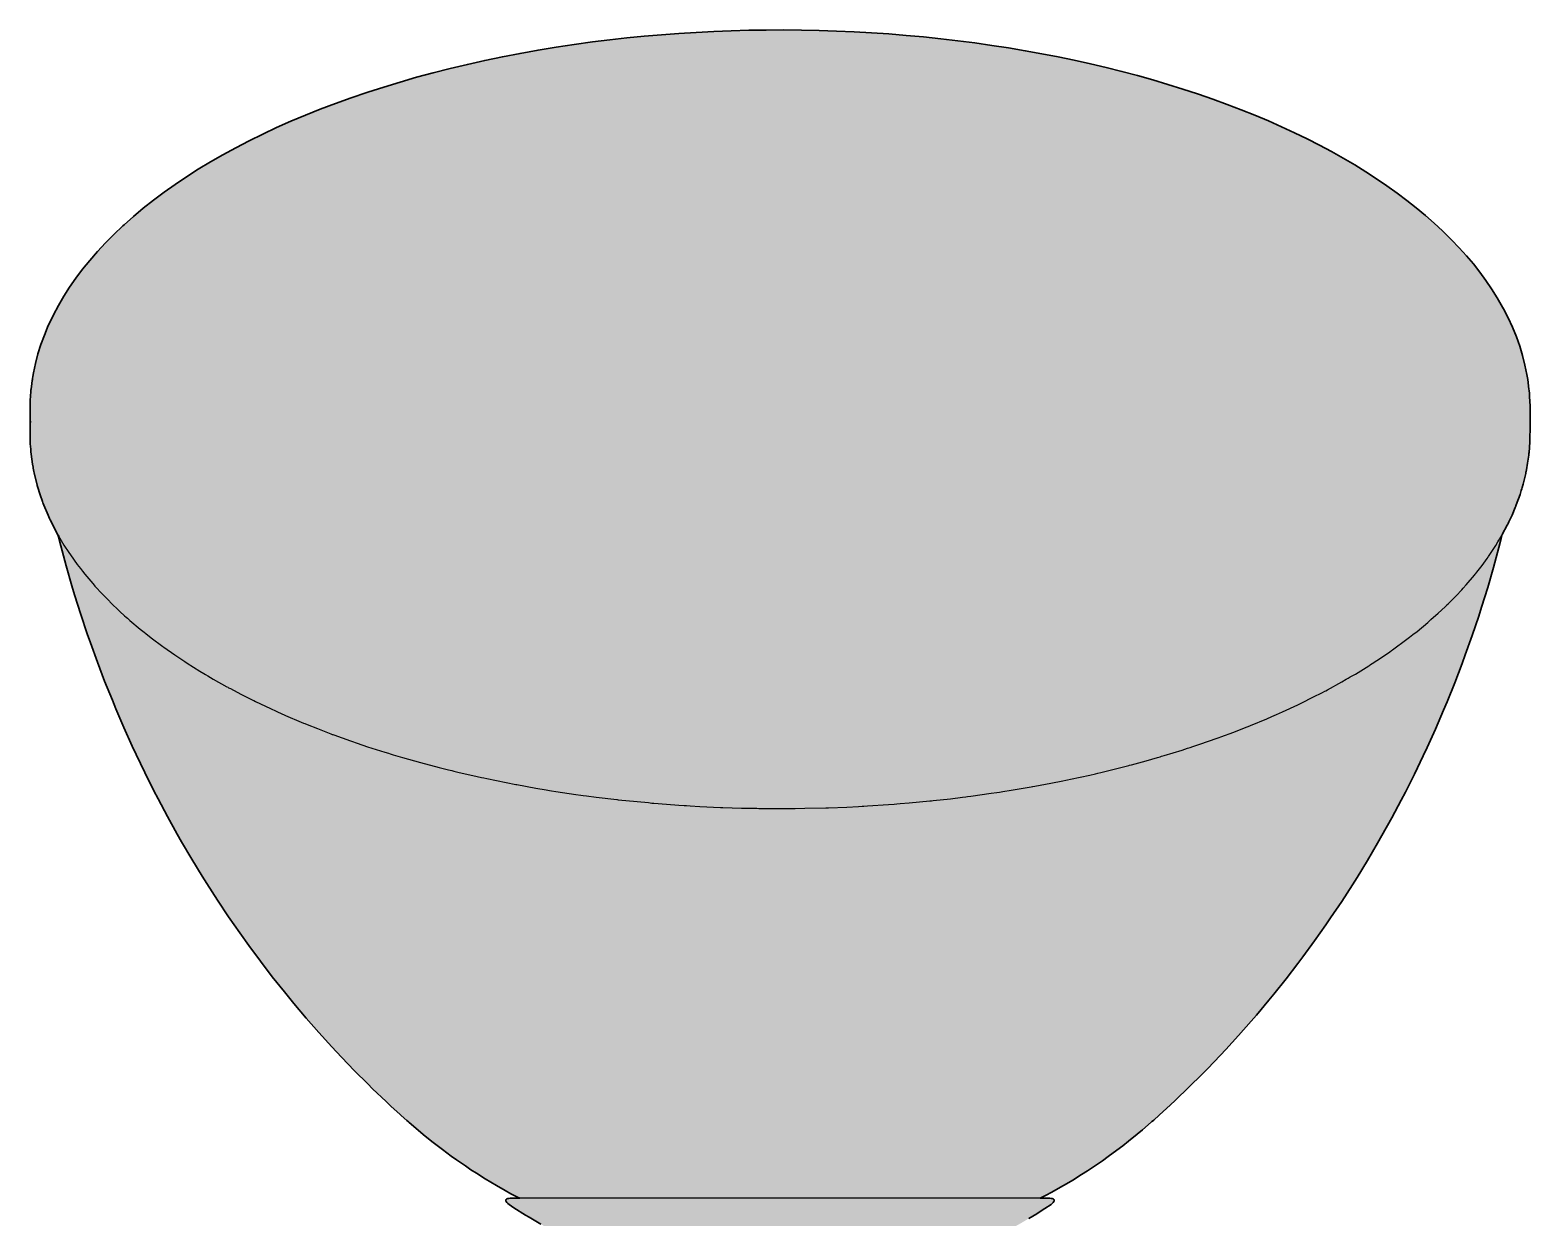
# Model space of a CAD drawing. Header units: millimetres. Extents: x 76 to 984, y 89 to 1115.
# Drawn here: x 75.8 to 449.2, y 819.2 to 1114.9 of the extents above; entities that cross this region are included whole.
import ezdxf

# ---------------------------------------------------------------- set-up
doc = ezdxf.new("R2010")
doc.units = ezdxf.units.MM
doc.layers.add('Blocks', color=7, linetype='Continuous')
doc.layers.add('Blocks$Fill', color=7, linetype='Continuous', true_color=0xffffff)
doc.layers.add('Blocks$Inner', color=7, linetype='Continuous', lineweight=25, true_color=0x007f00)
doc.layers.add('Blocks$Outline', color=7, linetype='Continuous', lineweight=35, true_color=0xff3f3f)

# ---------------------------------------------------------------- blocks, each defined once
blk = doc.blocks.new('Taccia Small Table Lamp Front')
at = {"layer": 'Blocks$Fill'}
blk.add_hatch(color=256, dxfattribs=at).paths.add_polyline_path([(-5.23, 363.17), (-6.5, 365.54), (-6.94, 366.46), (-7.13, 366.84), (-7.29, 367.2), (-7.68, 368.03), (-8.73, 370.54), (-8.86, 370.9), (-8.94, 371.09), (-9.07, 371.47), (-9.64, 373.06), (-10.28, 375.14), (-10.35, 375.38), (-10.37, 375.46), (-10.41, 375.6), (-11.04, 378.14), (-11.27, 379.28), (-11.36, 379.69), (-11.41, 380.01), (-11.54, 380.69), (-11.89, 383.25), (-11.93, 383.77), (-11.97, 384.03), (-11.99, 384.44), (-12.1, 385.81), (-12.17, 388.37), (-12.17, 393.98), (-12.15, 395.66), (-12.13, 396.3), (-12.12, 396.59), (-12.1, 396.86), (-12.08, 397.37), (-11.94, 399.09), (-11.93, 399.16), (-11.93, 399.21), (-11.9, 399.38), (-11.73, 400.8), (-11.62, 401.51), (-11.58, 401.82), (-11.54, 402.06), (-11.31, 403.44), (-10.82, 405.81), (-10.2, 408.17), (-9.46, 410.52), (-8.6, 412.86), (-7.63, 415.2), (-6.53, 417.51), (-6.32, 417.92), (-5.11, 420.22), (-3.78, 422.51), (-2.33, 424.77), (-0.77, 427.02), (0.9, 429.25), (2.69, 431.45), (4.59, 433.63), (6.6, 435.79), (8.72, 437.92), (10.94, 440.02), (13.58, 442.37), (16.01, 444.41), (18.55, 446.42), (21.19, 448.39), (23.93, 450.33), (26.77, 452.24), (29.7, 454.1), (32.73, 455.93), (35.85, 457.72), (39.06, 459.47), (42.36, 461.18), (45.75, 462.85), (49.22, 464.47), (52.77, 466.05), (56.4, 467.58), (60.1, 469.06), (63.89, 470.5), (71.66, 473.22), (79.94, 475.82), (88.21, 478.13), (96.71, 480.23), (105.41, 482.1), (114.29, 483.76), (123.32, 485.18), (132.14, 486.33), (140.7, 487.23), (149.33, 487.92), (158.02, 488.41), (166.75, 488.7), (175.5, 488.78), (184.24, 488.65), (192.96, 488.32), (201.64, 487.79), (210.26, 487.04), (218.8, 486.1), (227.24, 484.96), (235.56, 483.62), (243.75, 482.08), (251.79, 480.36), (259.65, 478.45), (267.33, 476.35), (274.8, 474.07), (282.3, 471.54), (289.33, 468.91), (296.1, 466.13), (299.38, 464.68), (302.6, 463.19), (305.74, 461.66), (308.82, 460.1), (311.81, 458.5), (314.73, 456.86), (317.58, 455.19), (320.34, 453.49), (323.02, 451.76), (325.62, 449.99), (328.14, 448.2), (330.57, 446.37), (332.91, 444.52), (335.17, 442.64), (337.34, 440.74), (339.72, 438.52), (341.71, 436.56), (343.61, 434.58), (345.41, 432.58), (347.12, 430.56), (348.73, 428.51), (350.24, 426.45), (351.66, 424.37), (353.08, 422.1), (354.39, 419.82), (354.6, 419.41), (355.8, 417.11), (356.87, 414.78), (357.83, 412.45), (358.66, 410.11), (359.38, 407.75), (359.97, 405.39), (360.45, 403.02), (360.65, 401.77), (360.88, 400.12), (360.89, 400.1), (360.89, 400.06), (361.07, 398.35), (361.1, 397.79), (361.13, 397.51), (361.14, 397.22), (361.18, 396.64), (361.23, 394.92), (361.23, 394.9), (361.23, 394.89), (361.23, 388.83), (361.21, 388.02), (361.22, 387.66), (361.2, 387.24), (361.18, 386.21), (360.99, 383.59), (360.96, 383.39), (360.95, 383.28), (360.91, 382.98), (360.64, 380.98), (360.33, 379.31), (360.27, 378.92), (360.22, 378.73), (360.16, 378.37), (359.52, 375.77), (359.27, 374.94), (359.18, 374.58), (359.04, 374.17), (358.74, 373.19), (357.82, 370.61), (357.73, 370.39), (357.68, 370.26), (357.54, 369.95), (356.75, 368.04), (355.95, 366.37), (355.79, 365.99), (355.69, 365.82), (355.54, 365.5), (354.31, 363.2), (352.14, 355), (350.7, 350.06), (348.47, 342.93), (346.84, 338.07), (344.32, 331.07), (340.59, 321.58), (337.71, 314.8), (335.61, 310.18), (332.47, 303.58), (330.2, 299.08), (326.82, 292.68), (324.38, 288.3), (320.77, 282.1), (318.17, 277.86), (314.35, 271.88), (311.6, 267.79), (307.58, 262.05), (303.44, 256.46), (297.47, 248.84), (293.12, 243.61), (288.69, 238.54), (284.18, 233.64), (279.59, 228.91), (271.66, 221.2), (269, 218.79), (268.91, 218.71), (267.56, 217.47), (267.11, 217.08), (266.95, 216.94), (263.43, 213.94), (259.85, 211.09), (256.23, 208.4), (254.77, 207.37), (251.1, 204.88), (247.41, 202.56), (245.88, 201.64), (242.18, 199.52), (240.62, 198.67), (239.31, 198), (242.02, 197.99), (242.31, 197.94), (242.53, 197.84), (242.69, 197.72), (242.77, 197.56), (242.76, 197.37), (242.68, 197.17), (242.52, 196.95), (242.29, 196.72), (241.99, 196.5), (241.99, 196.5), (240.46, 195.47), (237.48, 193.58), (234.49, 191.8), (231.51, 190.14), (228.56, 188.6), (225.64, 187.18), (225.22, 186.99), (225.23, 186.99), (224.94, 186.84), (224.69, 186.64), (224.46, 186.42), (224.27, 186.16), (224.11, 185.88), (224, 185.58), (223.92, 185.27), (223.9, 184.95), (223.89, 184.95), (223.61, 171), (224.89, 171), (225.63, 171), (226.71, 171), (227.85, 171), (228.11, 171), (228.18, 171), (228.37, 171), (228.48, 171), (228.51, 171), (229.23, 171), (230.34, 171), (231.47, 171), (232.61, 171), (233.23, 171), (233.33, 170.99), (233.43, 170.98), (233.53, 170.97), (233.62, 170.96), (233.72, 170.94), (233.82, 170.91), (233.91, 170.89), (234.01, 170.86), (234.1, 170.83), (234.19, 170.79), (234.29, 170.75), (234.38, 170.71), (234.47, 170.66), (234.56, 170.61), (234.64, 170.56), (234.73, 170.5), (234.81, 170.44), (234.9, 170.38), (234.98, 170.32), (235.05, 170.25), (235.13, 170.18), (235.2, 170.11), (235.27, 170.03), (235.34, 169.96), (235.41, 169.88), (235.47, 169.79), (235.53, 169.71), (235.59, 169.62), (235.64, 169.53), (235.7, 169.44), (235.74, 169.35), (235.79, 169.25), (235.83, 169.15), (235.87, 169.05), (235.9, 168.95), (235.93, 168.84), (235.95, 168.73), (235.98, 168.61), (235.99, 168.5), (236, 168.38), (236.01, 168.25), (236.01, 168.13), (236, 168), (236, 97.5), (236, 27), (236.01, 26.87), (236.01, 26.75), (236, 26.63), (235.99, 26.51), (235.98, 26.39), (235.96, 26.28), (235.93, 26.16), (235.9, 26.06), (235.87, 25.95), (235.83, 25.85), (235.79, 25.75), (235.74, 25.65), (235.69, 25.56), (235.64, 25.47), (235.59, 25.37), (235.53, 25.29), (235.47, 25.2), (235.4, 25.12), (235.34, 25.04), (235.27, 24.96), (235.2, 24.89), (235.12, 24.81), (235.05, 24.74), (234.97, 24.68), (234.89, 24.61), (234.81, 24.55), (234.72, 24.49), (234.64, 24.44), (234.55, 24.38), (234.46, 24.33), (234.37, 24.29), (234.28, 24.25), (234.19, 24.21), (234.09, 24.17), (234, 24.14), (233.9, 24.11), (233.81, 24.09), (233.71, 24.06), (233.62, 24.04), (233.52, 24.03), (233.43, 24.02), (233.33, 24.01), (233.23, 24), (233.13, 24), (232.71, 24), (232.61, 24), (231.5, 24), (230.4, 24), (229.32, 24), (228.51, 24), (228.48, 24), (228.37, 24), (228.18, 24), (228.11, 24), (227.85, 24), (226.71, 24), (225.63, 24), (224.89, 24), (223.59, 24), (223.65, 21.04), (223.65, 21.04), (223.58, 19.55), (223.56, 18.22), (223.58, 16.76), (223.64, 15.36), (223.75, 13.74), (223.78, 13.45), (223.81, 10.99), (223.82, 10.99), (223.82, 10.99), (223.86, 10.8), (223.97, 10.64), (224.13, 10.54), (224.32, 10.5), (224.85, 10.5), (245.12, 10.5), (245.31, 10.46), (245.47, 10.36), (245.58, 10.2), (245.62, 10.01), (245.62, 10.01), (245.61, 10.01), (245.76, 1.51), (245.77, 1.51), (245.77, 1.51), (245.73, 1.31), (245.62, 1.15), (245.46, 1.04), (245.27, 1), (245.26, 1), (241.78, 1), (241.78, 0), (241.77, 0), (107.28, 0), (107.28, 1), (107.15, 1), (103.79, 1), (103.6, 1.04), (103.44, 1.15), (103.33, 1.31), (103.29, 1.51), (103.45, 10.01), (103.44, 10.01), (103.48, 10.2), (103.59, 10.36), (103.75, 10.46), (103.94, 10.5), (103.95, 10.5), (124.74, 10.5), (124.93, 10.54), (125.09, 10.64), (125.2, 10.8), (125.24, 10.99), (125.25, 10.99), (125.47, 24), (124.17, 24), (123.43, 24), (122.35, 24), (121.21, 24), (121.01, 24), (120.84, 24), (120.65, 24), (120.56, 24), (119.74, 24), (118.66, 24), (117.56, 24), (116.45, 24), (115.83, 24), (115.73, 24.01), (115.63, 24.02), (115.53, 24.03), (115.44, 24.04), (115.34, 24.06), (115.24, 24.09), (115.15, 24.11), (115.05, 24.14), (114.96, 24.17), (114.87, 24.21), (114.77, 24.25), (114.68, 24.29), (114.59, 24.34), (114.5, 24.39), (114.42, 24.44), (114.33, 24.5), (114.25, 24.56), (114.16, 24.62), (114.08, 24.68), (114.01, 24.75), (113.93, 24.82), (113.86, 24.89), (113.79, 24.97), (113.72, 25.04), (113.65, 25.12), (113.59, 25.21), (113.53, 25.29), (113.47, 25.38), (113.42, 25.47), (113.37, 25.56), (113.32, 25.65), (113.27, 25.75), (113.23, 25.85), (113.19, 25.95), (113.16, 26.05), (113.13, 26.16), (113.11, 26.27), (113.09, 26.39), (113.07, 26.5), (113.06, 26.62), (113.05, 26.75), (113.05, 26.87), (113.06, 27), (113.06, 97.5), (113.06, 168), (113.05, 168.13), (113.05, 168.25), (113.06, 168.37), (113.07, 168.49), (113.08, 168.61), (113.11, 168.72), (113.13, 168.84), (113.16, 168.94), (113.19, 169.05), (113.23, 169.15), (113.27, 169.25), (113.32, 169.35), (113.37, 169.44), (113.42, 169.53), (113.47, 169.63), (113.53, 169.71), (113.59, 169.8), (113.66, 169.88), (113.72, 169.96), (113.79, 170.04), (113.86, 170.11), (113.94, 170.19), (114.01, 170.26), (114.09, 170.32), (114.17, 170.39), (114.25, 170.45), (114.34, 170.51), (114.42, 170.56), (114.51, 170.62), (114.6, 170.67), (114.69, 170.71), (114.78, 170.75), (114.87, 170.79), (114.97, 170.83), (115.06, 170.86), (115.16, 170.89), (115.25, 170.91), (115.35, 170.94), (115.44, 170.96), (115.54, 170.97), (115.63, 170.98), (115.73, 170.99), (115.83, 171), (115.93, 171), (116.17, 171), (116.26, 171), (116.45, 171), (117.56, 171), (118.66, 171), (119.74, 171), (120.56, 171), (120.65, 171), (120.84, 171), (121.01, 171), (121.21, 171), (122.35, 171), (123.43, 171), (124.17, 171), (125.45, 171), (125.17, 184.95), (125.17, 184.95), (125.17, 184.95), (125.14, 185.27), (125.06, 185.58), (124.95, 185.88), (124.79, 186.16), (124.6, 186.42), (124.37, 186.64), (124.12, 186.84), (123.83, 186.99), (123.84, 186.99), (120.63, 188.55), (119.68, 189.02), (115.84, 191.08), (112.05, 193.29), (111.17, 193.85), (107.07, 196.5), (107.07, 196.5), (106.77, 196.72), (106.54, 196.95), (106.38, 197.17), (106.3, 197.37), (106.29, 197.56), (106.37, 197.72), (106.53, 197.84), (106.75, 197.94), (107.04, 197.99), (107.39, 198), (109.74, 198), (107.56, 199.15), (103.98, 201.17), (101.16, 202.87), (97.58, 205.13), (94.03, 207.55), (92.69, 208.51), (89.18, 211.12), (85.71, 213.88), (84.44, 214.93), (82.12, 216.93), (82.01, 217.03), (80.24, 218.62), (73.12, 225.27), (68.6, 229.77), (65.38, 233.14), (59.75, 239.25), (56.61, 242.83), (53.54, 246.48), (48.15, 253.15), (45.2, 257), (42.32, 260.92), (37.26, 268.1), (34.51, 272.2), (30.69, 278.19), (25.58, 286.73), (22.05, 293.02), (18.68, 299.43), (14.24, 308.49), (11.19, 315.17), (9.19, 319.84), (6.41, 326.69), (4.59, 331.46), (2.09, 338.46), (0.46, 343.32), (-1.75, 350.46), (-4.53, 360.37)], flags=0)
at = {"layer": 'Blocks$Inner'}
for points in [[(361.23, 394.9), (361.23, 394.92), (361.18, 396.64), (361.14, 397.22), (361.13, 397.51), (361.1, 397.79), (361.07, 398.35), (360.89, 400.06), (360.89, 400.1), (360.88, 400.12), (360.87, 400.22), (360.65, 401.77), (360.45, 403.02), (359.97, 405.39), (359.38, 407.75), (358.66, 410.11), (357.83, 412.45), (356.87, 414.78), (355.8, 417.11), (354.6, 419.41), (354.39, 419.82), (353.08, 422.1), (351.66, 424.37), (350.24, 426.45), (348.73, 428.51), (347.12, 430.56), (345.41, 432.58), (343.61, 434.58), (341.71, 436.56), (339.72, 438.52), (339.41, 438.81), (337.34, 440.74), (335.17, 442.64), (332.91, 444.52), (330.57, 446.37), (328.14, 448.2), (325.62, 449.99), (323.02, 451.76), (320.34, 453.49), (317.58, 455.19), (314.73, 456.86), (311.81, 458.5), (308.82, 460.1), (305.74, 461.66), (302.6, 463.19), (299.38, 464.68), (296.1, 466.13), (292.75, 467.54), (289.33, 468.91), (285.85, 470.25), (282.3, 471.54), (278.7, 472.79), (278.45, 472.87), (274.8, 474.07), (271.09, 475.23), (267.33, 476.35), (263.52, 477.42), (259.65, 478.45), (255.74, 479.42), (251.79, 480.36), (247.79, 481.25), (243.75, 482.08), (239.68, 482.88), (235.56, 483.62), (231.42, 484.31), (227.24, 484.96), (223.03, 485.56), (218.8, 486.1), (214.54, 486.6), (210.26, 487.04), (205.96, 487.44), (201.64, 487.79), (197.3, 488.08), (192.96, 488.32), (188.6, 488.51), (184.24, 488.65), (179.87, 488.74), (175.5, 488.78), (171.12, 488.76), (166.75, 488.7), (162.38, 488.58), (158.02, 488.41), (153.67, 488.19), (149.33, 487.92), (145.01, 487.6), (140.7, 487.23), (136.41, 486.8), (132.14, 486.33), (127.89, 485.8), (123.32, 485.18), (118.79, 484.5), (114.29, 483.76), (109.83, 482.96), (105.41, 482.1), (101.03, 481.19), (96.71, 480.23), (92.43, 479.21), (88.21, 478.13), (84.04, 477.01), (79.94, 475.82), (75.89, 474.59), (71.91, 473.31), (71.66, 473.22), (67.74, 471.88), (63.89, 470.5), (60.1, 469.06), (56.4, 467.58), (52.77, 466.05), (49.22, 464.47), (45.75, 462.85), (42.36, 461.18), (39.06, 459.47), (35.85, 457.72), (32.73, 455.93), (29.7, 454.1), (26.77, 452.24), (23.93, 450.33), (21.19, 448.39), (18.55, 446.42), (16.01, 444.41), (13.58, 442.37), (11.25, 440.3), (10.94, 440.02), (8.72, 437.92), (6.6, 435.79), (4.59, 433.63), (2.69, 431.45), (0.9, 429.25), (-0.77, 427.02), (-2.33, 424.77), (-3.78, 422.51), (-5.11, 420.22), (-6.32, 417.92), (-6.53, 417.51), (-7.63, 415.2), (-8.6, 412.86), (-9.46, 410.52), (-10.2, 408.17), (-10.82, 405.81), (-11.31, 403.44), (-11.47, 402.51), (-11.54, 402.06), (-11.58, 401.82), (-11.62, 401.51), (-11.73, 400.8), (-11.9, 399.38), (-11.93, 399.21), (-11.93, 399.16), (-11.94, 399.09), (-12.08, 397.37), (-12.1, 396.86), (-12.12, 396.59), (-12.13, 396.3), (-12.15, 395.66), (-12.17, 394.03), (-12.17, 393.98), (-12.17, 388.37), (-12.1, 385.81), (-11.99, 384.44), (-11.97, 384.03), (-11.93, 383.77), (-11.89, 383.25), (-11.54, 380.69), (-11.41, 380.01), (-11.36, 379.69), (-11.27, 379.28), (-11.04, 378.14), (-10.41, 375.6), (-10.37, 375.46), (-10.35, 375.38), (-10.28, 375.14), (-9.64, 373.06), (-9.07, 371.47), (-8.94, 371.09), (-8.86, 370.9), (-8.73, 370.54), (-7.68, 368.03), (-7.29, 367.2), (-7.13, 366.84), (-6.94, 366.46), (-6.5, 365.54), (-5.18, 363.06), (-5.01, 362.78), (-4.93, 362.63), (-4.72, 362.3), (-3.72, 360.6), (-2.52, 358.77), (-2.34, 358.48), (-2.26, 358.37), (-2.13, 358.17), (-0.4, 355.75), (0.36, 354.78), (0.63, 354.4), (0.9, 354.08), (1.45, 353.37), (3.44, 351), (3.81, 350.6), (3.98, 350.39), (4.33, 350.02), (5.56, 348.67), (7.58, 346.59), (7.7, 346.46), (7.74, 346.43), (7.8, 346.36), (10.17, 344.09), (11.39, 343), (11.78, 342.63), (12.08, 342.38), (12.66, 341.85), (15.28, 339.65), (15.92, 339.14), (16.22, 338.89), (16.68, 338.54), (18.01, 337.48), (20.87, 335.35), (20.95, 335.29), (20.99, 335.26), (21.15, 335.15), (23.84, 333.26), (25.63, 332.07), (26.1, 331.74), (26.39, 331.57), (26.92, 331.21), (30.11, 329.21), (31.1, 328.62), (31.54, 328.35), (32.07, 328.05), (33.42, 327.25), (36.82, 325.34), (37.12, 325.18), (37.28, 325.09), (37.7, 324.87), (40.34, 323.47), (42.83, 322.22), (43.32, 321.96), (43.54, 321.86), (43.95, 321.65), (47.66, 319.88), (49.08, 319.25), (49.64, 318.98), (50.2, 318.74), (51.47, 318.17), (55.37, 316.51), (55.94, 316.28), (56.23, 316.15), (56.84, 315.91), (59.36, 314.9), (62.71, 313.62), (63.08, 313.48), (63.22, 313.43), (63.44, 313.34), (67.6, 311.85), (69.5, 311.2), (70.18, 310.96), (70.71, 310.79), (71.84, 310.41), (76.16, 309.03), (77.06, 308.76), (77.49, 308.62), (78.21, 308.41), (80.56, 307.71), (85.02, 306.45), (89.65, 305.23), (92.03, 304.64), (92.8, 304.44), (93.32, 304.32), (94.35, 304.07), (99.11, 302.98), (100.22, 302.74), (100.76, 302.62), (101.56, 302.46), (103.93, 301.95), (108.8, 301), (108.85, 300.99), (108.88, 300.98), (108.98, 300.96), (113.73, 300.11), (116.32, 299.68), (117.14, 299.54), (117.67, 299.46), (118.71, 299.29), (123.72, 298.54), (124.94, 298.38), (125.53, 298.29), (126.38, 298.19), (128.78, 297.87), (133.88, 297.26), (133.97, 297.25), (134.03, 297.24), (134.24, 297.22), (139, 296.73), (141.77, 296.48), (142.62, 296.39), (143.14, 296.36), (144.16, 296.26), (149.34, 295.87), (150.65, 295.79), (151.27, 295.75), (152.13, 295.7), (154.54, 295.56), (159.75, 295.31), (159.9, 295.31), (159.98, 295.3), (160.28, 295.3), (164.98, 295.14), (167.87, 295.09), (168.72, 295.07), (169.23, 295.06), (170.21, 295.05), (175.44, 295.02), (176.82, 295.03), (177.48, 295.03), (178.33, 295.05), (180.68, 295.07), (185.91, 295.19), (186.11, 295.2), (186.22, 295.2), (186.6, 295.22), (191.13, 295.39), (194.1, 295.54), (194.94, 295.58), (195.42, 295.61), (196.34, 295.66), (201.53, 296), (202.95, 296.12), (203.62, 296.16), (204.46, 296.24), (206.71, 296.42), (211.85, 296.9), (212.09, 296.93), (212.23, 296.94), (212.66, 296.99), (216.97, 297.46), (219.94, 297.83), (220.76, 297.93), (221.2, 297.99), (222.05, 298.1), (227.09, 298.8), (228.52, 299.02), (229.19, 299.11), (229.99, 299.24), (232.1, 299.57), (237.06, 300.41), (237.34, 300.46), (237.5, 300.49), (237.96, 300.58), (241.97, 301.32), (244.9, 301.91), (245.67, 302.06), (246.06, 302.15), (246.82, 302.3), (251.62, 303.35), (253.03, 303.68), (253.68, 303.82), (254.43, 304.01), (256.36, 304.46), (261.03, 305.65), (261.34, 305.73), (261.52, 305.77), (262, 305.91), (265.64, 306.89), (268.46, 307.7), (269.17, 307.9), (269.51, 308.01), (270.17, 308.2), (274.63, 309.57), (275.99, 310.02), (276.61, 310.21), (277.29, 310.44), (279.01, 311.01), (283.31, 312.5), (283.63, 312.62), (283.82, 312.69), (284.3, 312.87), (287.53, 314.06), (290.16, 315.09), (290.8, 315.33), (291.09, 315.45), (291.65, 315.67), (295.68, 317.34), (296.94, 317.9), (297.51, 318.14), (298.12, 318.41), (299.62, 319.07), (303.46, 320.85), (303.78, 321.01), (303.96, 321.1), (304.42, 321.33), (307.19, 322.69), (309.58, 323.93), (310.13, 324.2), (310.37, 324.34), (310.82, 324.57), (314.35, 326.51), (315.48, 327.17), (315.99, 327.45), (316.5, 327.76), (317.76, 328.49), (321.07, 330.53), (321.37, 330.72), (321.55, 330.83), (321.96, 331.11), (324.25, 332.6), (326.34, 334.04), (326.78, 334.34), (326.97, 334.48), (327.32, 334.73), (330.27, 336.89), (331.24, 337.65), (331.68, 337.97), (332.09, 338.31), (333.1, 339.09), (335.8, 341.34), (336.07, 341.58), (336.23, 341.71), (336.58, 342.02), (338.37, 343.62), (340.08, 345.23), (340.43, 345.55), (340.56, 345.69), (340.82, 345.93), (343.14, 348.28), (343.91, 349.13), (344.26, 349.48), (344.57, 349.84), (345.32, 350.66), (347.37, 353.07), (347.59, 353.35), (347.72, 353.5), (347.98, 353.85), (349.28, 355.51), (350.56, 357.28), (350.8, 357.6), (350.88, 357.74), (351.05, 357.97), (352.69, 360.46), (353.24, 361.38), (353.49, 361.77), (353.69, 362.13), (354.18, 362.97), (355.54, 365.5), (355.69, 365.82), (355.79, 365.99), (355.95, 366.37), (356.75, 368.04), (357.54, 369.95), (357.68, 370.26), (357.73, 370.39), (357.82, 370.61), (358.74, 373.19), (359.04, 374.17), (359.18, 374.58), (359.27, 374.94), (359.52, 375.77), (360.16, 378.37), (360.22, 378.73), (360.27, 378.92), (360.33, 379.31), (360.64, 380.98), (360.91, 382.98), (360.95, 383.28), (360.96, 383.39), (360.99, 383.59), (361.18, 386.21), (361.2, 387.24), (361.22, 387.66), (361.21, 388.02), (361.23, 388.83), (361.23, 394.89)], [(-12.06, 391.39), (-12.04, 391.08), (-12.07, 391.34)]]:
    blk.add_lwpolyline(points, close=True, dxfattribs=at)
for points in [[(-5.23, 363.17), (-5.11, 362.66), (-4.53, 360.37), (-3.19, 355.4), (-1.75, 350.46), (-1.07, 348.21), (0.46, 343.32), (2.09, 338.46), (2.87, 336.26), (4.59, 331.46), (6.41, 326.69), (8.33, 321.95), (9.19, 319.84), (11.19, 315.17), (13.29, 310.55), (14.24, 308.49), (16.41, 303.94), (18.68, 299.43), (19.71, 297.45), (22.05, 293.02), (24.49, 288.64), (25.58, 286.73), (28.09, 282.43), (30.69, 278.19), (31.84, 276.36), (34.51, 272.2), (37.26, 268.1), (40.1, 264.06), (42.32, 260.92), (45.2, 257), (48.15, 253.15), (51.19, 249.36), (53.54, 246.48), (56.61, 242.83), (59.75, 239.25), (62.96, 235.74), (65.38, 233.14), (68.6, 229.77), (71.9, 226.48), (73.12, 225.27), (76.45, 222.09), (77.68, 220.95), (79.95, 218.89), (80.06, 218.79), (80.24, 218.62), (81.6, 217.38), (82.01, 217.03), (82.12, 216.93), (82.23, 216.84), (84.44, 214.93), (85.71, 213.88), (87.89, 212.13), (89.18, 211.12), (90.51, 210.12), (92.69, 208.51), (94.03, 207.55), (96.24, 206.05), (97.58, 205.13), (98.97, 204.23), (101.16, 202.87), (102.55, 202.01), (103.98, 201.17), (106.13, 199.95), (107.56, 199.15), (109.02, 198.37), (109.74, 198)], [(239.31, 198), (240.62, 198.67), (242.18, 199.52), (244.31, 200.74), (245.88, 201.64), (247.41, 202.56), (249.58, 203.92), (251.1, 204.88), (252.57, 205.87), (254.77, 207.37), (256.23, 208.4), (258.41, 210.01), (259.85, 211.09), (261.24, 212.19), (263.43, 213.94), (264.8, 215.08), (266.95, 216.94), (267.11, 217.08), (267.25, 217.2), (267.56, 217.47), (268.91, 218.71), (269, 218.79), (271.66, 221.2), (272.98, 222.45), (276.32, 225.64), (279.59, 228.91), (280.94, 230.26), (284.18, 233.64), (285.49, 235.05), (288.69, 238.54), (291.81, 242.11), (293.12, 243.61), (296.2, 247.28), (297.47, 248.84), (300.5, 252.62), (303.44, 256.46), (304.69, 258.11), (307.58, 262.05), (310.39, 266.05), (311.6, 267.79), (314.35, 271.88), (317.01, 276.04), (318.17, 277.86), (320.77, 282.1), (323.27, 286.39), (324.38, 288.3), (326.82, 292.68), (329.16, 297.1), (330.2, 299.08), (332.47, 303.58), (334.65, 308.13), (335.61, 310.18), (337.71, 314.8), (339.7, 319.47), (340.59, 321.58), (342.5, 326.31), (344.32, 331.07), (345.11, 333.24), (346.84, 338.07), (348.47, 342.93), (349.17, 345.15), (350.7, 350.06), (352.14, 355), (353.48, 359.97), (354.08, 362.25), (354.31, 363.2)], [(236.5, 192.99), (237.48, 193.58), (238.44, 194.18), (239.5, 194.85), (240.46, 195.47), (241.99, 196.5), (241.99, 196.5), (242.29, 196.72), (242.52, 196.95), (242.68, 197.17), (242.76, 197.37), (242.77, 197.56), (242.69, 197.72), (242.53, 197.84), (242.31, 197.94), (242.02, 197.99), (241.67, 198), (241.66, 198), (241.62, 198), (241.53, 198), (241.39, 198), (241.21, 198), (240.99, 198), (240.72, 198), (240.42, 198), (240.06, 198), (239.67, 198), (239.23, 198), (238.76, 198), (238.24, 198), (237.67, 198), (237.07, 198), (236.43, 198), (235.74, 198), (235.02, 198), (234.25, 198), (233.45, 198), (232.61, 198), (231.73, 198), (230.82, 198), (229.86, 198), (228.88, 198), (227.85, 198), (226.79, 198), (225.7, 198), (224.57, 198), (223.42, 198), (222.23, 198), (221, 198), (219.75, 198), (218.47, 198), (217.16, 198), (215.82, 198), (214.46, 198), (213.07, 198), (211.65, 198), (210.21, 198), (208.75, 198), (207.26, 198), (205.76, 198), (204.23, 198), (202.68, 198), (201.12, 198), (199.53, 198), (197.94, 198), (196.32, 198), (194.69, 198), (193.05, 198), (191.4, 198), (189.86, 198), (188.32, 198), (186.77, 198), (185.21, 198), (183.64, 198), (182.08, 198), (180.5, 198), (178.92, 198), (177.34, 198), (175.76, 198), (174.18, 198), (172.6, 198), (171.02, 198), (169.44, 198), (167.86, 198), (166.29, 198), (164.72, 198), (163.16, 198), (161.61, 198), (160.06, 198), (158.52, 198), (156.99, 198), (155.46, 198), (153.95, 198), (152.45, 198), (150.96, 198), (149.49, 198), (148.03, 198), (146.58, 198), (145.15, 198), (143.74, 198), (142.34, 198), (140.96, 198), (139.6, 198), (138.26, 198), (136.94, 198), (135.64, 198), (134.36, 198), (133.1, 198), (131.87, 198), (130.66, 198), (129.48, 198), (128.31, 198), (127.18, 198), (126.07, 198), (124.99, 198), (123.94, 198), (122.91, 198), (121.91, 198), (120.95, 198), (120.01, 198), (119.1, 198), (118.22, 198), (117.38, 198), (116.56, 198), (115.78, 198), (115.03, 198), (114.31, 198), (113.63, 198), (112.98, 198), (112.37, 198), (111.79, 198), (111.24, 198), (110.73, 198), (110.22, 198), (109.75, 198), (109.32, 198), (108.93, 198), (108.59, 198), (108.29, 198), (108.03, 198), (107.81, 198), (107.64, 198), (107.52, 198), (107.43, 198), (107.39, 198), (107.04, 197.99), (106.75, 197.94), (106.53, 197.84), (106.37, 197.72), (106.29, 197.56), (106.3, 197.37), (106.38, 197.17), (106.54, 196.95), (106.77, 196.72), (107.07, 196.5), (107.07, 196.5), (108.31, 195.66), (111.17, 193.85), (112.05, 193.29), (114.95, 191.6)]]:
    blk.add_lwpolyline(points, dxfattribs=at)
at = {"layer": 'Blocks$Outline'}
for points in [[(-5.23, 363.17), (-6.5, 365.54), (-6.94, 366.46), (-7.13, 366.84), (-7.29, 367.2), (-7.68, 368.03), (-8.73, 370.54), (-8.86, 370.9), (-8.94, 371.09), (-9.07, 371.47), (-9.64, 373.06), (-10.28, 375.14), (-10.35, 375.38), (-10.37, 375.46), (-10.41, 375.6), (-11.04, 378.14), (-11.27, 379.28), (-11.36, 379.69), (-11.41, 380.01), (-11.54, 380.69), (-11.89, 383.25), (-11.93, 383.77), (-11.97, 384.03), (-11.99, 384.44), (-12.1, 385.81), (-12.17, 388.37), (-12.17, 393.98), (-12.17, 394.03), (-12.15, 395.66), (-12.13, 396.3), (-12.12, 396.59), (-12.1, 396.86), (-12.08, 397.37), (-11.94, 399.09), (-11.93, 399.16), (-11.93, 399.21), (-11.9, 399.38), (-11.73, 400.8), (-11.62, 401.51), (-11.58, 401.82), (-11.54, 402.06), (-11.47, 402.51), (-11.31, 403.44), (-10.82, 405.81), (-10.2, 408.17), (-9.46, 410.52), (-8.6, 412.86), (-7.63, 415.2), (-6.53, 417.51), (-6.32, 417.92), (-5.11, 420.22), (-3.78, 422.51), (-2.33, 424.77), (-0.77, 427.02), (0.9, 429.25), (2.69, 431.45), (4.59, 433.63), (6.6, 435.79), (8.72, 437.92), (10.94, 440.02), (11.25, 440.3), (13.58, 442.37), (16.01, 444.41), (18.55, 446.42), (21.19, 448.39), (23.93, 450.33), (26.77, 452.24), (29.7, 454.1), (32.73, 455.93), (35.85, 457.72), (39.06, 459.47), (42.36, 461.18), (45.75, 462.85), (49.22, 464.47), (52.77, 466.05), (56.4, 467.58), (60.1, 469.06), (63.89, 470.5), (67.74, 471.88), (71.66, 473.22), (71.91, 473.31), (75.89, 474.59), (79.94, 475.82), (84.04, 477.01), (88.21, 478.13), (92.43, 479.21), (96.71, 480.23), (101.03, 481.19), (105.41, 482.1), (109.83, 482.96), (114.29, 483.76), (118.79, 484.5), (123.32, 485.18), (127.89, 485.8), (132.14, 486.33), (136.41, 486.8), (140.7, 487.23), (145.01, 487.6), (149.33, 487.92), (153.67, 488.19), (158.02, 488.41), (162.38, 488.58), (166.75, 488.7), (171.12, 488.76), (175.5, 488.78), (179.87, 488.74), (184.24, 488.65), (188.6, 488.51), (192.96, 488.32), (197.3, 488.08), (201.64, 487.79), (205.96, 487.44), (210.26, 487.04), (214.54, 486.6), (218.8, 486.1), (223.03, 485.56), (227.24, 484.96), (231.42, 484.31), (235.56, 483.62), (239.68, 482.88), (243.75, 482.08), (247.79, 481.25), (251.79, 480.36), (255.74, 479.42), (259.65, 478.45), (263.52, 477.42), (267.33, 476.35), (271.09, 475.23), (274.8, 474.07), (278.45, 472.87), (278.7, 472.79), (282.3, 471.54), (285.85, 470.25), (289.33, 468.91), (292.75, 467.54), (296.1, 466.13), (299.38, 464.68), (302.6, 463.19), (305.74, 461.66), (308.82, 460.1), (311.81, 458.5), (314.73, 456.86), (317.58, 455.19), (320.34, 453.49), (323.02, 451.76), (325.62, 449.99), (328.14, 448.2), (330.57, 446.37), (332.91, 444.52), (335.17, 442.64), (337.34, 440.74), (339.41, 438.81), (339.72, 438.52), (341.71, 436.56), (343.61, 434.58), (345.41, 432.58), (347.12, 430.56), (348.73, 428.51), (350.24, 426.45), (351.66, 424.37), (353.08, 422.1), (354.39, 419.82), (354.6, 419.41), (355.8, 417.11), (356.87, 414.78), (357.83, 412.45), (358.66, 410.11), (359.38, 407.75), (359.97, 405.39), (360.45, 403.02), (360.65, 401.77), (360.87, 400.22), (360.88, 400.12), (360.89, 400.1), (360.89, 400.06), (361.07, 398.35), (361.1, 397.79), (361.13, 397.51), (361.14, 397.22), (361.18, 396.64), (361.23, 394.92), (361.23, 394.9)], [(361.23, 394.9), (361.23, 394.89), (361.23, 388.83), (361.21, 388.02), (361.22, 387.66), (361.2, 387.24), (361.18, 386.21), (360.99, 383.59), (360.96, 383.39), (360.95, 383.28), (360.91, 382.98), (360.64, 380.98), (360.33, 379.31), (360.27, 378.92), (360.22, 378.73), (360.16, 378.37), (359.52, 375.77), (359.27, 374.94), (359.18, 374.58), (359.04, 374.17), (358.74, 373.19), (357.82, 370.61), (357.73, 370.39), (357.68, 370.26), (357.54, 369.95), (356.75, 368.04), (355.95, 366.37), (355.79, 365.99), (355.69, 365.82), (355.54, 365.5), (354.31, 363.2)], [(109.74, 198), (109.02, 198.37), (107.56, 199.15), (106.13, 199.95), (103.98, 201.17), (102.55, 202.01), (101.16, 202.87), (98.97, 204.23), (97.58, 205.13), (96.24, 206.05), (94.03, 207.55), (92.69, 208.51), (90.51, 210.12), (89.18, 211.12), (87.89, 212.13), (85.71, 213.88), (84.44, 214.93), (82.23, 216.84), (82.12, 216.93), (82.01, 217.03), (81.6, 217.38), (80.24, 218.62), (80.06, 218.79), (79.95, 218.89), (77.68, 220.95), (76.45, 222.09), (73.12, 225.27), (71.9, 226.48), (68.6, 229.77), (65.38, 233.14), (62.96, 235.74), (59.75, 239.25), (56.61, 242.83), (53.54, 246.48), (51.19, 249.36), (48.15, 253.15), (45.2, 257), (42.32, 260.92), (40.1, 264.06), (37.26, 268.1), (34.51, 272.2), (31.84, 276.36), (30.69, 278.19), (28.09, 282.43), (25.58, 286.73), (24.49, 288.64), (22.05, 293.02), (19.71, 297.45), (18.68, 299.43), (16.41, 303.94), (14.24, 308.49), (13.29, 310.55), (11.19, 315.17), (9.19, 319.84), (8.33, 321.95), (6.41, 326.69), (4.59, 331.46), (2.87, 336.26), (2.09, 338.46), (0.46, 343.32), (-1.07, 348.21), (-1.75, 350.46), (-3.19, 355.4), (-4.53, 360.37), (-5.11, 362.66), (-5.23, 363.17)], [(354.31, 363.2), (354.08, 362.25), (353.48, 359.97), (352.14, 355), (350.7, 350.06), (349.17, 345.15), (348.47, 342.93), (346.84, 338.07), (345.11, 333.24), (344.32, 331.07), (342.5, 326.31), (340.59, 321.58), (339.7, 319.47), (337.71, 314.8), (335.61, 310.18), (334.65, 308.13), (332.47, 303.58), (330.2, 299.08), (329.16, 297.1), (326.82, 292.68), (324.38, 288.3), (323.27, 286.39), (320.77, 282.1), (318.17, 277.86), (317.01, 276.04), (314.35, 271.88), (311.6, 267.79), (310.39, 266.05), (307.58, 262.05), (304.69, 258.11), (303.44, 256.46), (300.5, 252.62), (297.47, 248.84), (296.2, 247.28), (293.12, 243.61), (291.81, 242.11), (288.69, 238.54), (285.49, 235.05), (284.18, 233.64), (280.94, 230.26), (279.59, 228.91), (276.32, 225.64), (272.98, 222.45), (271.66, 221.2), (269, 218.79), (268.91, 218.71), (267.56, 217.47), (267.25, 217.2), (267.11, 217.08), (266.95, 216.94), (264.8, 215.08), (263.43, 213.94), (261.24, 212.19), (259.85, 211.09), (258.41, 210.01), (256.23, 208.4), (254.77, 207.37), (252.57, 205.87), (251.1, 204.88), (249.58, 203.92), (247.41, 202.56), (245.88, 201.64), (244.31, 200.74), (242.18, 199.52), (240.62, 198.67), (239.31, 198)], [(114.95, 191.6), (112.05, 193.29), (111.17, 193.85), (108.31, 195.66), (107.07, 196.5), (107.07, 196.5), (106.77, 196.72), (106.54, 196.95), (106.38, 197.17), (106.3, 197.37), (106.29, 197.56), (106.37, 197.72), (106.53, 197.84), (106.75, 197.94), (107.04, 197.99), (107.39, 198), (107.43, 198), (107.52, 198), (107.64, 198), (107.81, 198), (108.03, 198), (108.29, 198), (108.59, 198), (108.93, 198), (109.32, 198), (109.74, 198)], [(239.31, 198), (239.67, 198), (240.06, 198), (240.42, 198), (240.72, 198), (240.99, 198), (241.21, 198), (241.39, 198), (241.53, 198), (241.62, 198), (241.66, 198), (241.67, 198), (242.02, 197.99), (242.31, 197.94), (242.53, 197.84), (242.69, 197.72), (242.77, 197.56), (242.76, 197.37), (242.68, 197.17), (242.52, 196.95), (242.29, 196.72), (241.99, 196.5), (241.99, 196.5), (240.46, 195.47), (239.5, 194.85), (238.44, 194.18), (237.48, 193.58), (236.5, 192.99)]]:
    blk.add_lwpolyline(points, dxfattribs=at)

msp = doc.modelspace()

# ---------------------------------------------------------------- block references
at = {"layer": 'Blocks'}
msp.add_blockref('Taccia Small Table Lamp Front', (88, 626.1), dxfattribs=at)

doc.saveas('drawing.dxf')
